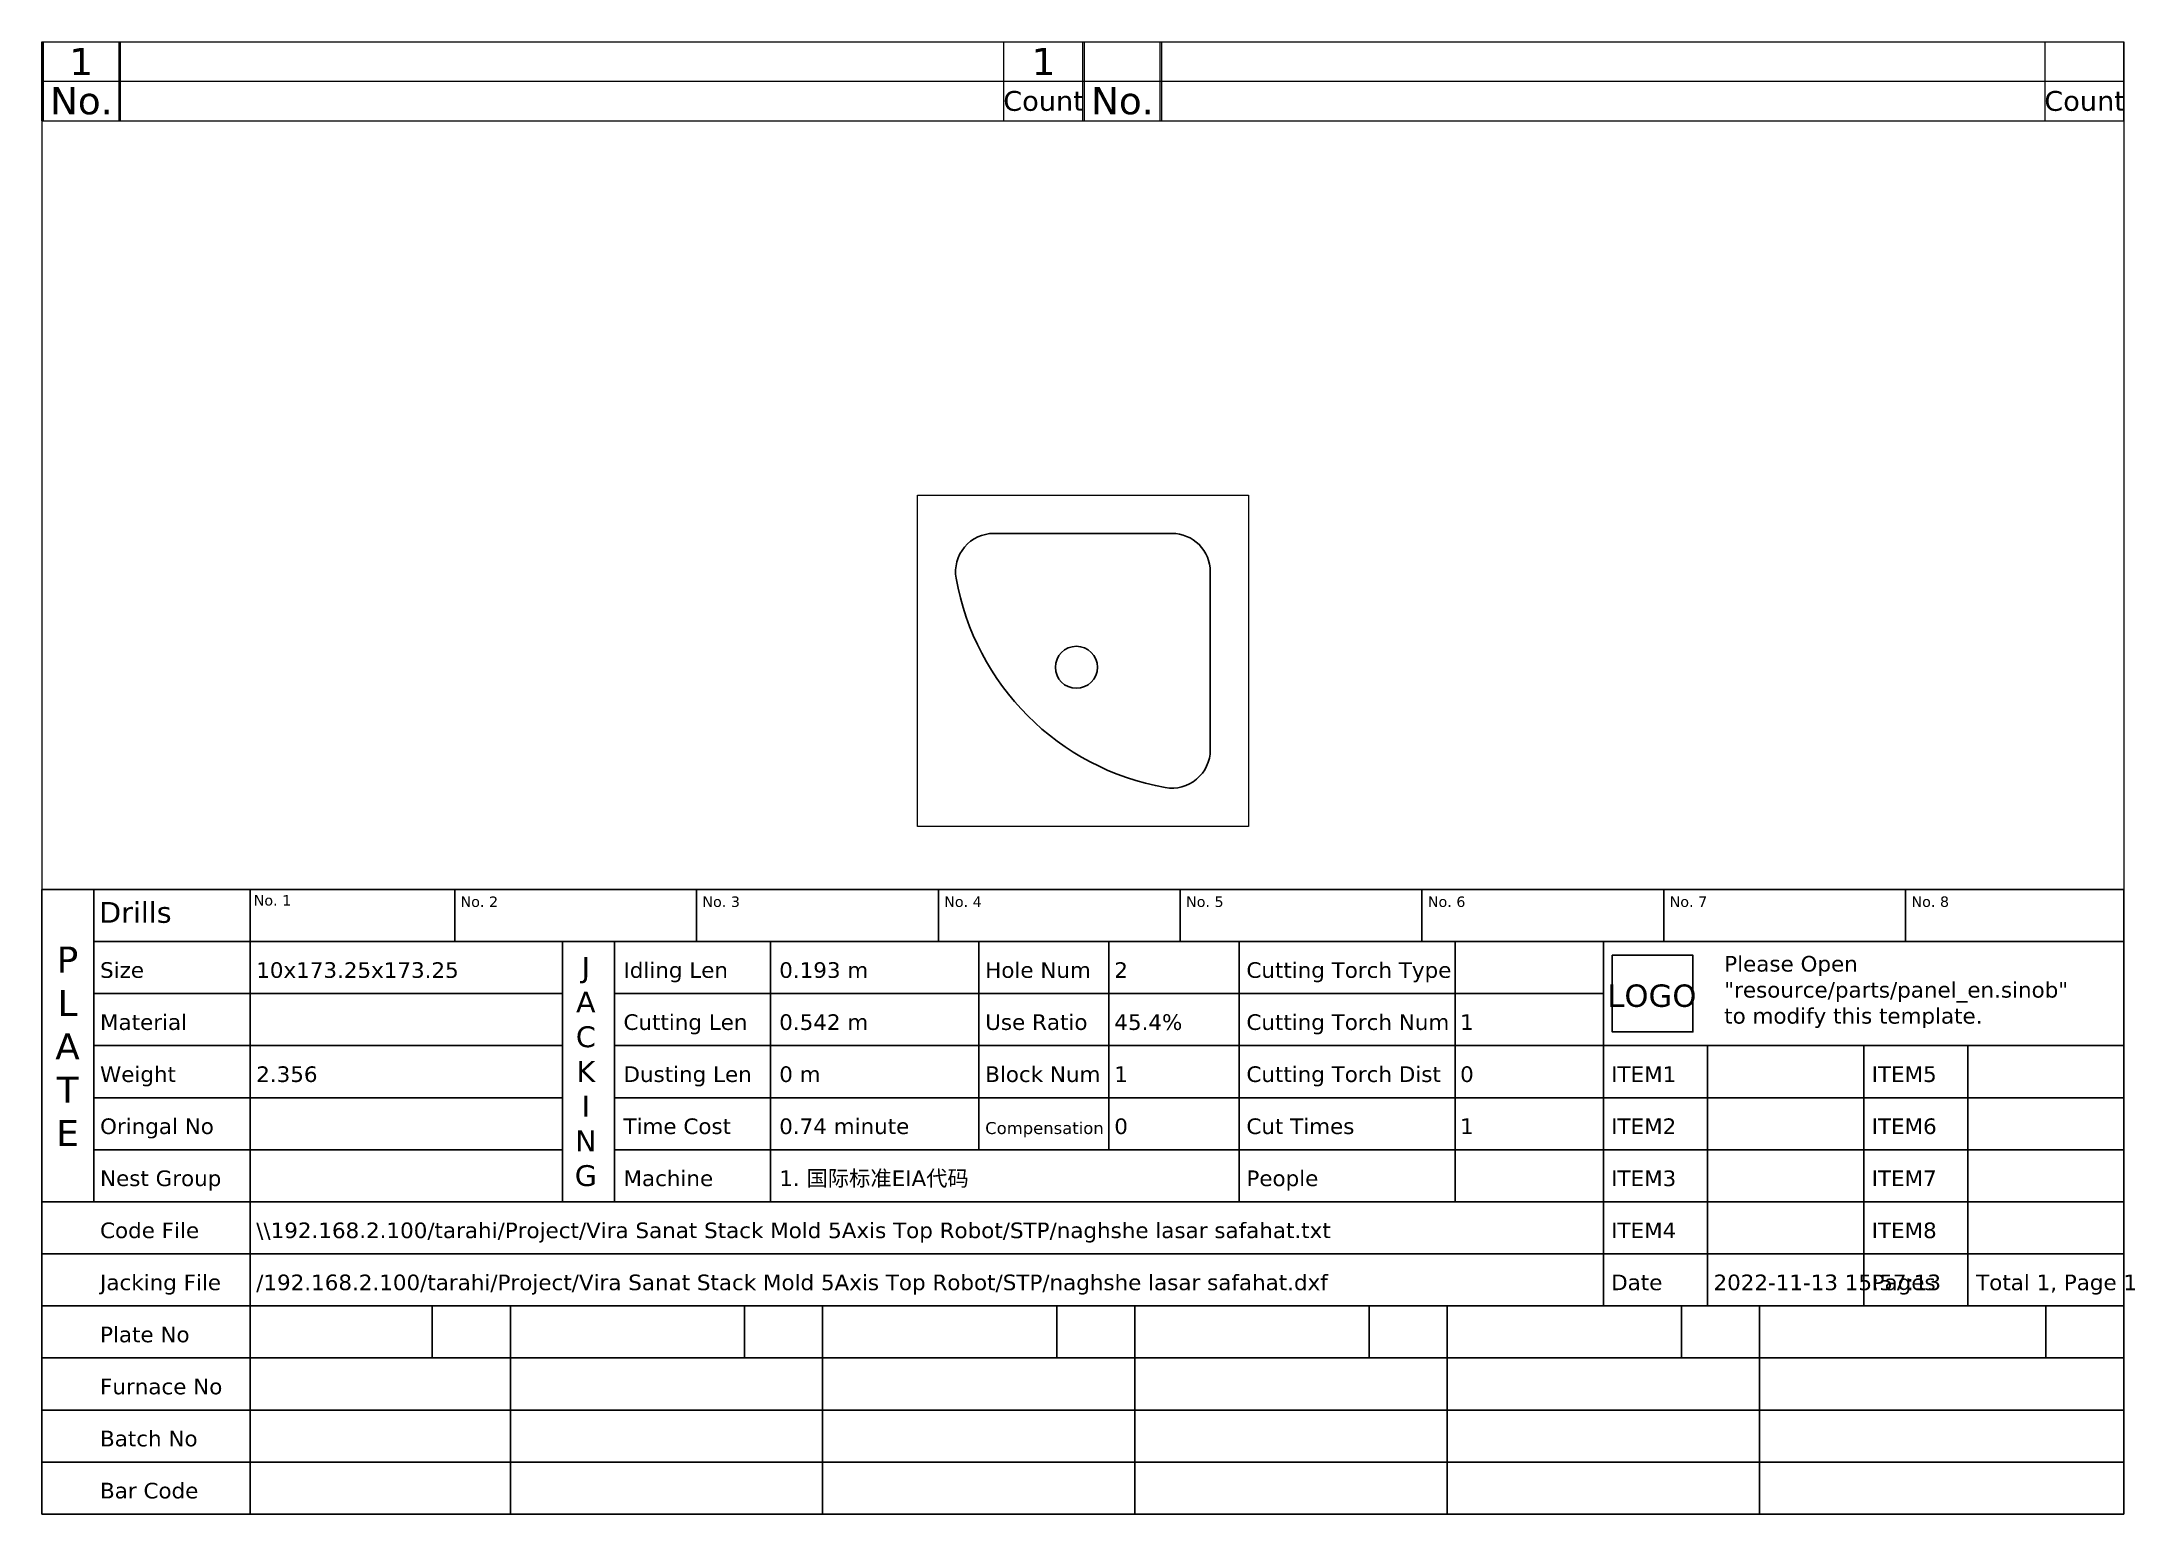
# Model space of a CAD drawing. Header units: inches. Extents: x 0 to 1095, y 0 to 770.
import ezdxf
from ezdxf.enums import TextEntityAlignment as Align

# ---------------------------------------------------------------- set-up
doc = ezdxf.new("R2010")
doc.units = ezdxf.units.IN
doc.header["$MEASUREMENT"] = 0
doc.styles.get("Standard").update_dxf_attribs({"font": 'VERDANA.TTF'})

# ---------------------------------------------------------------- blocks, each defined once
blk = doc.blocks.new('panel_en')
for p, q in [((0, 120), (0, 0)), ((0, 120), (400, 120)), ((10, 120), (10, 60)), ((40, 120), (40, 0)), ((79.31, 110), (79.31, 120)), ((125.77, 110), (125.77, 120)), ((172.23, 110), (172.23, 120)), ((218.69, 110), (218.69, 120)), ((265.14, 110), (265.14, 120)), ((311.6, 110), (311.6, 120)), ((358.06, 110), (358.06, 120)), ((400, 120), (400, 0)), ((10, 110), (400, 110)), ((100, 110), (100, 60)), ((110, 110), (110, 60)), ((140, 110), (140, 60)), ((180, 110), (180, 70)), ((204.95, 110), (204.95, 70)), ((230, 110), (230, 60)), ((271.5, 110), (271.5, 60)), ((300, 110), (300, 40)), ((10, 100), (100, 100)), ((110, 100), (300, 100)), ((10, 90), (100, 90)), ((110, 90), (400, 90)), ((320, 90), (320, 40)), ((350, 90), (350, 40)), ((370, 90), (370, 40)), ((10, 80), (100, 80)), ((110, 80), (400, 80)), ((10, 70), (100, 70)), ((110, 70), (400, 70)), ((0, 60), (400, 60)), ((0, 50), (400, 50)), ((0, 40), (400, 40)), ((75, 40), (75, 30)), ((90, 40), (90, 0)), ((135, 40), (135, 30)), ((150, 40), (150, 0)), ((195, 40), (195, 30)), ((210, 40), (210, 0)), ((255, 40), (255, 30)), ((270, 0), (270, 40)), ((315, 40), (315, 30)), ((330, 0), (330, 40)), ((385, 40), (385, 30)), ((0, 30), (400, 30)), ((0, 20), (400, 20)), ((0, 10), (400, 10)), ((0, 0), (400, 0))]:
    blk.add_line(p, q)
blk.add_lwpolyline([(301.68, 107.36), (317.2, 107.36), (317.2, 92.62), (301.68, 92.62)], close=True)
for s, height, p in [('Drills', 4, (11.01, 113.6)), ('No. 1', 2, (40.69, 116.92)), ('No. 2', 2, (80.43, 116.65)), ('No. 3', 2, (126.89, 116.65)), ('No. 4', 2, (173.35, 116.65)), ('No. 5', 2, (219.81, 116.65)), ('No. 6', 2, (266.27, 116.65)), ('No. 7', 2, (312.72, 116.65)), ('No. 8', 2, (359.18, 116.65)), ('Size', 3, (11.18, 103.02)), ('Idling Len', 3, (111.74, 103.02)), ('Hole Num', 3, (181.23, 103.02)), ('Cutting Torch Type', 3, (231.41, 103.02)), ('Material', 3, (11.18, 93.02)), ('Cutting Len', 3, (111.74, 93.02)), ('Use Ratio', 3, (181.23, 93.02)), ('Cutting Torch Num', 3, (231.41, 93.02)), ('Weight', 3, (11.18, 83.02)), ('Dusting Len', 3, (111.74, 83.02)), ('Block Num', 3, (181.23, 83.02)), ('Cutting Torch Dist', 3, (231.41, 83.02)), ('Oringal No', 3, (11.18, 73.02)), ('Time Cost', 3, (111.74, 73.02)), ('Compensation', 2.3, (181.23, 73.02)), ('Cut Times', 3, (231.41, 73.02)), ('Nest Group', 3, (11.18, 63.02)), ('Machine', 3, (111.74, 63.02)), ('People', 3, (231.41, 63.02)), ('Code File', 3, (11.18, 53.02)), ('Jacking File', 3, (11.18, 43.02)), ('Date', 3, (301.49, 43.02)), ('Pages', 3, (351.53, 43.02)), ('Plate No', 3, (11.18, 33.02)), ('Furnace No', 3, (11.18, 23.02)), ('Batch No', 3, (11.18, 13.02)), ('Bar Code', 3, (11.18, 3.02))]:
    blk.add_text(s, height=height).set_placement(p)
blk.add_text('LOGO', height=4.3).set_placement((309.31, 99.6), align=Align.MIDDLE_CENTER)
at = {"width": 100}
for s, insert, char_height, attachment_point in [('P\\PL\\PA\\PT\\PE', (4.93, 89.87), 5, 5), ('J\\PA\\PC\\PK\\PI\\PN\\PG', (104.5, 85), 4, 5), ('Please Open \\P"resource/parts/panel_en.sinob" \\Pto modify this template.', (323.21, 100.3), 3, 4)]:
    blk.add_mtext(s, dxfattribs=dict(at, insert=insert, char_height=char_height, attachment_point=attachment_point))
for tag, p in [('DRILL1', (52.6, 112.35)), ('DRILL2', (93.03, 112.25)), ('DRILL3', (140.5, 112.22)), ('DRILL4', (186.68, 112.22)), ('DRILL5', (233.42, 112.22)), ('DRILL6', (279.88, 112.22)), ('DRILL7', (326.34, 112.22)), ('DRILL8', (372.8, 112.22))]:
    blk.add_attdef(tag, text='', height=5).set_placement(p, align=Align.MIDDLE_CENTER)
for tag, p, height in [('SIZE', (41.18, 103.02), 3), ('UNLENGTH', (141.66, 103.02), 3), ('HOLENUM', (206.03, 103.02), 3), ('NOZZLETYPE', (272.47, 103.02), 3), ('MATERIAL', (41.18, 93.02), 3), ('LENGTH', (141.66, 93.02), 3), ('RATE', (206.03, 93.02), 3), ('NOZZLENUM', (272.47, 93.02), 3), ('WEIGHT', (41.18, 83.02), 3), ('HFLENGTH', (141.66, 83.02), 3), ('PARTSUM', (206.03, 83.02), 3), ('NOZDIST', (272.47, 83.02), 3), ('ITEM1', (301.49, 83.02), 3), ('ZYX1', (321.15, 83.02), 3), ('ITEM5', (351.53, 83.02), 3), ('ZYX5', (371.6, 83.02), 3), ('ORINGALNO', (41.18, 73.02), 3), ('SUMTIME', (141.66, 73.02), 3), ('BUCHANG', (206.03, 73.02), 3), ('CUTTIMES', (272.47, 73.02), 3), ('ITEM2', (301.49, 73.02), 3), ('ZYX2', (321.15, 73.02), 3), ('ITEM6', (351.53, 73.02), 3), ('ZYX6', (371.6, 73.02), 3), ('NESTGROUP', (41.18, 63.02), 3), ('MACHINE', (141.66, 63.02), 3), ('PEOPLE', (272.47, 63.02), 3), ('ITEM3', (301.49, 63.02), 3), ('ZYX3', (321.15, 63.02), 3), ('ITEM7', (351.53, 63.02), 3), ('ZYX7', (371.6, 63.02), 3), ('PATH', (41.18, 53.02), 3), ('ITEM4', (301.49, 53.02), 3), ('ZYX4', (321.15, 53.02), 3), ('ITEM8', (351.53, 53.02), 3), ('ZYX8', (371.6, 53.02), 3), ('SINOFNAME', (41.18, 43.02), 3), ('DATE1', (321.15, 43.02), 3), ('PAGES', (371.6, 43.02), 3), ('ODD1', (76.45, 32.92), 4), ('ODD2', (136.15, 32.7), 4), ('ODD3', (196.42, 32.86), 4), ('ODD4', (256.28, 32.45), 4), ('ODD5', (316.38, 32.7), 4), ('ODD6', (386.07, 32.78), 4), ('SNNO1', (41.18, 33.02), 3), ('SNNO2', (92.3, 33.02), 3), ('SNNO3', (152.22, 33.02), 3), ('SNNO4', (212.87, 33.02), 3), ('SNNO5', (272.73, 33.02), 3), ('SNNO6', (332.85, 33.02), 3), ('LPH1', (41.18, 23.02), 3), ('LPH2', (92.3, 23.02), 3), ('LPH3', (152.22, 23.02), 3), ('LPH4', (212.87, 23.02), 3), ('LPH5', (272.73, 23.02), 3), ('LPH6', (332.85, 23.02), 3), ('STPH1', (41.18, 13.02), 3), ('STPH2', (92.3, 13.02), 3), ('STPH3', (152.22, 13.02), 3), ('STPH4', (212.87, 13.02), 3), ('STPH5', (272.73, 13.02), 3), ('STPH6', (332.85, 13.02), 3), ('FACTORY1', (41.18, 3.02), 3), ('FACTORY2', (92.3, 3.02), 3), ('FACTORY3', (152.22, 3.02), 3), ('FACTORY4', (212.87, 3.02), 3), ('FACTORY5', (272.73, 3.02), 3), ('FACTORY6', (332.85, 3.02), 3)]:
    blk.add_attdef(tag, p, '', height=height)

msp = doc.modelspace()

# ---------------------------------------------------------------- linework, layer by layer
at = {"color": 7, "lineweight": 0}
for p, q in [((0, 728.7), (0, 770)), ((0, 770), (1089, 770)), ((0.8, 728.7), (0.8, 770)), ((40.4, 728.7), (40.4, 770)), ((41.2, 728.7), (41.2, 770)), ((503.2, 728.7), (503.2, 770)), ((544.5, 728.7), (544.5, 770)), ((545.3, 728.7), (545.3, 770)), ((584.9, 728.7), (584.9, 770)), ((585.7, 728.7), (585.7, 770)), ((1047.7, 728.7), (1047.7, 770)), ((1089, 728.7), (1089, 770)), ((0, 749.4), (1089, 749.4)), ((0, 728.7), (1089, 728.7))]:
    msp.add_line(p, q, dxfattribs=at)
at = {"color": 7, "linetype": 'Continuous', "lineweight": 0}
for p, q in [((0, 770), (0, 326.7)), ((1089, 770), (1089, 326.7))]:
    msp.add_line(p, q, dxfattribs=at)
msp.add_lwpolyline([(457.9, 359.7), (457.9, 532.9), (631.1, 532.9), (631.1, 359.7)], close=True, dxfattribs=at)
at = {"color": 6, "linetype": 'Continuous', "lineweight": 0}
msp.add_lwpolyline([(587.6, 380, 0.46639), (611.1, 399.7), (611.1, 492.9, 0.414214), (591.1, 512.9), (497.9, 512.9, 0.46639), (478.2, 489.5, 0.315151)], format="xyb", close=True, dxfattribs=at)
msp.add_lwpolyline([(587.6, 380, -0.315151), (478.2, 489.5, -0.46639), (497.9, 512.9), (591.1, 512.9, -0.414214), (611.1, 492.9), (611.1, 399.7, -0.46639)], format="xyb", close=True)
msp.add_circle((541.1, 442.9), 11)

# ---------------------------------------------------------------- block references
at = {"xscale": 2.722460682857143, "yscale": 2.722460682857143}
msp.add_blockref('panel_en', (0, 0), dxfattribs=at).add_auto_attribs({'BUCHANG': '0', 'CUTTIMES': '1', 'DATE1': '2022-11-13 15:57:13', 'HFLENGTH': '0 m', 'HOLENUM': '2', 'ITEM1': 'ITEM1', 'ITEM2': 'ITEM2', 'ITEM3': 'ITEM3', 'ITEM4': 'ITEM4', 'ITEM5': 'ITEM5', 'ITEM6': 'ITEM6', 'ITEM7': 'ITEM7', 'ITEM8': 'ITEM8', 'LENGTH': '0.542 m', 'MACHINE': '1. 国际标准EIA代码', 'NOZDIST': '0', 'NOZZLENUM': '1', 'PAGES': 'Total 1, Page 1', 'PARTSUM': '1', 'PATH': '\\\\192.168.2.100/tarahi/Project/Vira Sanat Stack Mold 5Axis Top Robot/STP/naghshe lasar safahat.txt', 'RATE': '45.4%', 'SINOFNAME': '/192.168.2.100/tarahi/Project/Vira Sanat Stack Mold 5Axis Top Robot/STP/naghshe lasar safahat.dxf', 'SIZE': '10x173.25x173.25', 'SUMTIME': '0.74 minute', 'UNLENGTH': '0.193 m', 'WEIGHT': '2.356'})

# ---------------------------------------------------------------- texts
at = {"color": 7, "lineweight": 0}
for s, height, p in [('1', 14.2, (20.6, 759.7)), ('1', 14.2, (523.9, 759.7)), ('No.', 14.23, (20.6, 739.1)), ('No.', 14.23, (565.1, 739.1)), ('Count', 10.35, (523.9, 739.1)), ('Count', 10.35, (1068.4, 739.1))]:
    msp.add_text(s, height=height, dxfattribs=at).set_placement(p, align=Align.MIDDLE)

doc.saveas('drawing.dxf')
